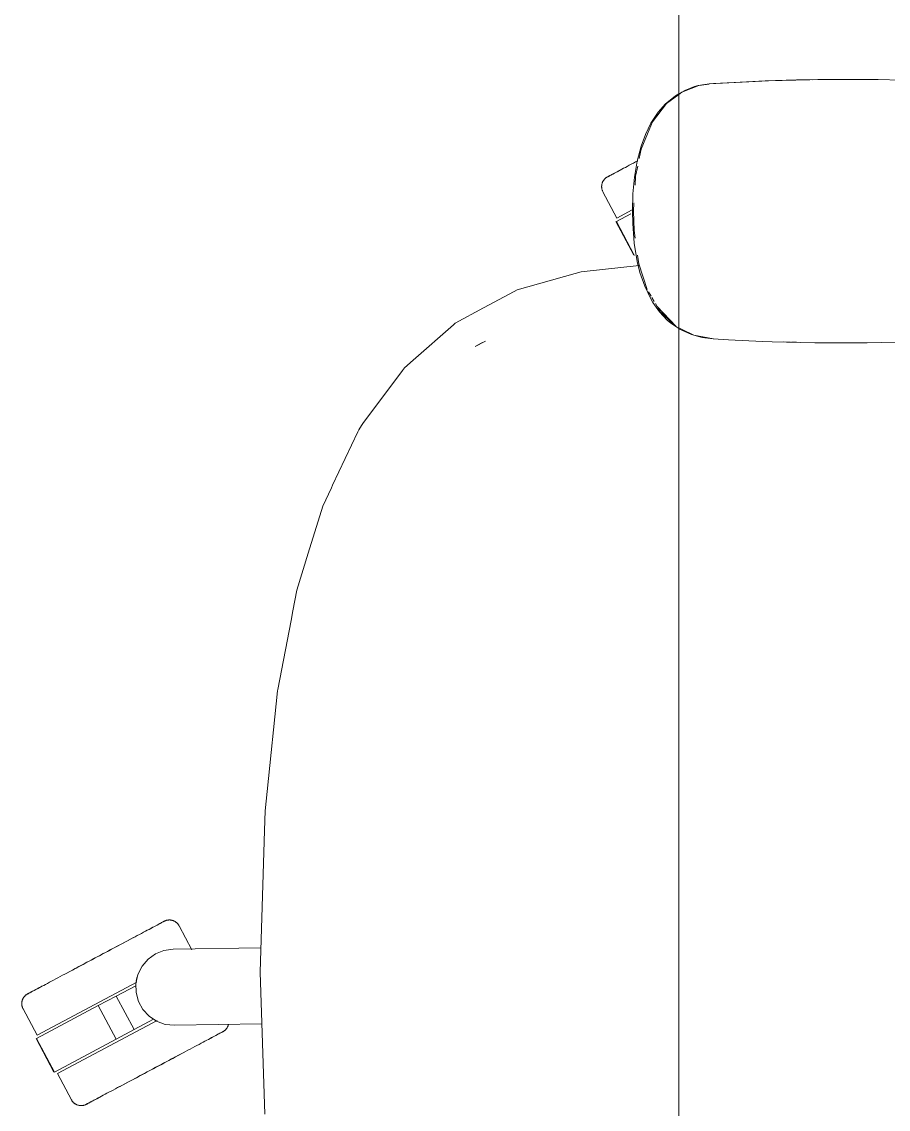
# Model space of a CAD drawing. Header units: millimetres. Extents: x 155920 to 295199, y -4084 to 97293.
# Drawn here: x 186541 to 186859.9, y 33365.4 to 33765.4 of the extents above; entities that cross this region are included whole.
import ezdxf

# ---------------------------------------------------------------- set-up
doc = ezdxf.new("R2010")
doc.units = ezdxf.units.MM
doc.header["$MEASUREMENT"] = 0
doc.layers.add('G-IMPT', color=8, linetype='CONTINUOUS', lineweight=9)
doc.layers.add('I-FURN', color=8, linetype='CONTINUOUS', lineweight=9)

msp = doc.modelspace()

# ---------------------------------------------------------------- linework, layer by layer
at = {"layer": 'G-IMPT'}
for p, q in [((186815.8, 33743.75), (186794.02, 33742.66)), ((186814.59, 33743.71), (186794.02, 33742.66)), ((186815.8, 33743.75), (186795.62, 33742.77)), ((186835.99, 33744.21), (186814.59, 33743.71)), ((186826.16, 33744.05), (186814.59, 33743.71)), ((186814.59, 33743.71), (186815.8, 33743.75)), ((186835.99, 33744.21), (186815.8, 33743.75)), ((186826.16, 33744.05), (186845.38, 33744.25)), ((186835.99, 33744.21), (186826.16, 33744.05)), ((186856.17, 33744.17), (186826.16, 33744.05)), ((186833.95, 33744.19), (186832.04, 33744.12)), ((186835.99, 33744.17), (186833.95, 33744.19)), ((186856.17, 33744.17), (186835.99, 33744.21)), ((186856.17, 33744.17), (186845.38, 33744.25)), ((186856.17, 33744.17), (186864.59, 33744)), ((186784.99, 33740.2), (186782.75, 33738.93)), ((186783.96, 33739.53), (186782.75, 33738.64)), ((186790.15, 33741.94), (186783.96, 33739.53)), ((186784.99, 33740.2), (186788.63, 33741.6)), ((186789.98, 33741.96), (186788.63, 33741.6)), ((186789.98, 33741.96), (186792.37, 33742.41)), ((186790.15, 33741.94), (186794, 33742.53)), ((186794.02, 33742.66), (186792.37, 33742.41)), ((186794.02, 33742.66), (186795.62, 33742.77)), ((186781.56, 33738.24), (186777.82, 33735.17)), ((186782.75, 33738.64), (186778.33, 33735.37)), ((186782.75, 33738.93), (186781.56, 33738.24)), ((186772.49, 33728.08), (186775.15, 33732.13)), ((186778.33, 33735.37), (186773.12, 33728.58)), ((186775.15, 33732.13), (186777.82, 33735.17)), ((186772.49, 33728.08), (186770.51, 33724.01)), ((186773.12, 33728.58), (186771.28, 33724.18)), ((186768.92, 33719.67), (186770.51, 33724.01)), ((186768.95, 33718.56), (186771.28, 33724.18)), ((186768.92, 33719.67), (186767.5, 33714.19)), ((186768.95, 33718.56), (186768.24, 33715.1)), ((186766.5, 33708.26), (186767.5, 33714.19)), ((186767.68, 33712.35), (186766.91, 33708.6)), ((186766.5, 33708.26), (186765.93, 33702.11)), ((186766.91, 33708.6), (186766.71, 33705.39)), ((186765.75, 33695.77), (186765.93, 33702.11)), ((186765.84, 33691.27), (186765.75, 33695.77)), ((186766.31, 33698.88), (186766.12, 33695.77)), ((186766.35, 33688.61), (186766.12, 33695.77)), ((186765.84, 33691.27), (186766.41, 33683.95)), ((186766.35, 33688.61), (186766.75, 33685.83)), ((186767.53, 33677.19), (186766.41, 33683.95)), ((186767.62, 33679.64), (186768.08, 33676.35)), ((186768.2, 33675.84), (186746.92, 33673.43)), ((186768.51, 33673.26), (186767.53, 33677.19)), ((186768.08, 33676.35), (186771.11, 33666.95)), ((186744.66, 33672.79), (186723.31, 33666.78)), ((186744.66, 33672.79), (186746.92, 33673.43)), ((186768.51, 33673.26), (186770.25, 33668.17)), ((186770.25, 33668.17), (186772.45, 33663.54)), ((186722.2, 33666.19), (186710.97, 33660.18)), ((186723.31, 33666.78), (186722.2, 33666.19)), ((186771.65, 33666.06), (186772.58, 33664.5)), ((186772.45, 33663.54), (186773.26, 33662.16)), ((186772.86, 33664.04), (186773.72, 33662.59)), ((186710.97, 33660.18), (186700.53, 33654.59)), ((186775.7, 33658.71), (186773.26, 33662.16)), ((186774.19, 33661.81), (186776.07, 33658.65)), ((186774.88, 33660.74), (186776.16, 33659.27)), ((186774.88, 33660.74), (186781.78, 33653.35)), ((186778.57, 33655.66), (186775.7, 33658.71)), ((186776.07, 33658.65), (186781.78, 33653.35)), ((186776.29, 33659.12), (186779.37, 33655.58)), ((186778.57, 33655.66), (186779.89, 33654.53)), ((186781.78, 33653.35), (186779.37, 33655.58)), ((186685.08, 33640.99), (186699.86, 33654.01)), ((186699.86, 33654.01), (186700.53, 33654.59)), ((186782.75, 33652.57), (186779.89, 33654.53)), ((186784.02, 33652.25), (186782.75, 33652.87)), ((186783.11, 33652.33), (186787.44, 33650.34)), ((186784.02, 33652.25), (186788.28, 33650.14)), ((186707.83, 33645.98), (186711.72, 33647.94)), ((186710.13, 33647.16), (186711.72, 33647.94)), ((186791.39, 33649.27), (186787.44, 33650.34)), ((186788.28, 33650.14), (186795.62, 33648.77)), ((186795.4, 33648.77), (186791.39, 33649.27)), ((186801.06, 33648.49), (186795.4, 33648.77)), ((186801.06, 33648.49), (186813.62, 33647.87)), ((186817.17, 33647.75), (186813.62, 33647.87)), ((186832.84, 33647.37), (186817.17, 33647.75)), ((186821.21, 33647.66), (186823.89, 33647.55)), ((186826.11, 33647.55), (186824.27, 33647.55)), ((186857.53, 33647.4), (186852.06, 33647.33)), ((186857.53, 33647.4), (186869.84, 33647.69)), ((186707.83, 33645.98), (186710.13, 33647.16)), ((186832.84, 33647.37), (186837.35, 33647.32)), ((186837.35, 33647.32), (186852.06, 33647.33)), ((186685.08, 33640.99), (186681.82, 33638.12)), ((186666.52, 33617.65), (186681.09, 33637.15)), ((186681.09, 33637.15), (186681.82, 33638.12)), ((186666.06, 33616.88), (186665.12, 33615.31)), ((186666.52, 33617.65), (186666.06, 33616.88)), ((186664.7, 33614.6), (186655.44, 33594.96)), ((186664.7, 33614.6), (186665.12, 33615.31)), ((186651.81, 33587.28), (186655, 33594.04)), ((186655.44, 33594.96), (186655, 33594.04)), ((186651.81, 33587.28), (186646.49, 33570)), ((186646.49, 33570), (186642.3, 33556.4)), ((186642.3, 33556.4), (186640.84, 33548.79)), ((186640.14, 33545.13), (186640.84, 33548.79)), ((186640.14, 33545.13), (186635.27, 33519.75)), ((186635.18, 33519.29), (186635.27, 33519.75)), ((186635.18, 33519.29), (186631.36, 33482.3)), ((186631.36, 33482.3), (186630.63, 33475.23)), ((186630.4, 33467.97), (186630.63, 33475.23)), ((186628.78, 33415.8), (186630.4, 33467.97)), ((186630.49, 33363.62), (186628.78, 33415.8))]:
    msp.add_line(p, q, dxfattribs=at)
at = {"layer": 'I-FURN'}
for p, q in [((186782.75, 32621.57), (186782.75, 34221.57)), ((186782.75, 34221.57), (186782.75, 32621.57)), ((186762.48, 33711.53), (186761.85, 33711.19)), ((186763.15, 33711.88), (186762.48, 33711.53)), ((186763.84, 33712.25), (186763.15, 33711.88)), ((186764.56, 33712.63), (186763.84, 33712.25)), ((186765.31, 33713.03), (186764.56, 33712.63)), ((186766.09, 33713.45), (186765.31, 33713.03)), ((186766.89, 33713.87), (186766.09, 33713.45)), ((186767.71, 33714.31), (186766.89, 33713.87)), ((186755.28, 33707.32), (186755.39, 33707.44)), ((186755.39, 33707.44), (186755.49, 33707.56)), ((186755.49, 33707.56), (186755.61, 33707.68)), ((186755.61, 33707.68), (186755.72, 33707.79)), ((186755.72, 33707.79), (186755.84, 33707.9)), ((186755.84, 33707.9), (186755.97, 33708)), ((186755.97, 33708), (186756.1, 33708.09)), ((186756.1, 33708.09), (186756.23, 33708.19)), ((186756.23, 33708.19), (186756.37, 33708.27)), ((186756.37, 33708.27), (186756.51, 33708.35)), ((186756.51, 33708.35), (186756.55, 33708.37)), ((186756.59, 33708.4), (186756.55, 33708.37)), ((186756.55, 33708.37), (186756.57, 33708.38)), ((186756.55, 33708.37), (186756.55, 33708.37)), ((186756.57, 33708.38), (186756.63, 33708.41)), ((186756.68, 33708.44), (186756.59, 33708.4)), ((186756.63, 33708.41), (186756.73, 33708.47)), ((186756.8, 33708.51), (186756.68, 33708.44)), ((186756.73, 33708.47), (186756.87, 33708.54)), ((186756.96, 33708.59), (186756.8, 33708.51)), ((186756.87, 33708.54), (186757.05, 33708.64)), ((186757.16, 33708.7), (186756.96, 33708.59)), ((186757.05, 33708.64), (186757.27, 33708.75)), ((186757.4, 33708.83), (186757.16, 33708.7)), ((186757.27, 33708.75), (186757.53, 33708.89)), ((186757.68, 33708.97), (186757.4, 33708.83)), ((186757.53, 33708.89), (186757.82, 33709.05)), ((186758, 33709.14), (186757.68, 33708.97)), ((186757.82, 33709.05), (186758.16, 33709.23)), ((186758.35, 33709.33), (186758, 33709.14)), ((186758.16, 33709.23), (186758.53, 33709.43)), ((186758.75, 33709.54), (186758.35, 33709.33)), ((186758.53, 33709.43), (186758.94, 33709.64)), ((186759.18, 33709.77), (186758.75, 33709.54)), ((186758.94, 33709.64), (186759.39, 33709.88)), ((186759.64, 33710.02), (186759.18, 33709.77)), ((186759.39, 33709.88), (186759.87, 33710.14)), ((186760.14, 33710.28), (186759.64, 33710.02)), ((186759.87, 33710.14), (186760.39, 33710.41)), ((186760.68, 33710.57), (186760.14, 33710.28)), ((186760.39, 33710.41), (186760.94, 33710.71)), ((186761.25, 33710.87), (186760.68, 33710.57)), ((186760.94, 33710.71), (186761.52, 33711.02)), ((186761.85, 33711.19), (186761.25, 33710.87)), ((186754.41, 33704.94), (186754.42, 33705.1)), ((186754.41, 33704.78), (186754.41, 33704.94)), ((186754.41, 33704.62), (186754.41, 33704.78)), ((186754.42, 33704.46), (186754.41, 33704.62)), ((186754.42, 33705.1), (186754.43, 33705.26)), ((186754.44, 33704.3), (186754.42, 33704.46)), ((186754.43, 33705.26), (186754.45, 33705.42)), ((186754.47, 33704.14), (186754.44, 33704.3)), ((186754.45, 33705.42), (186754.48, 33705.58)), ((186754.5, 33703.98), (186754.47, 33704.14)), ((186754.48, 33705.58), (186754.52, 33705.74)), ((186754.53, 33703.82), (186754.5, 33703.98)), ((186754.52, 33705.74), (186754.56, 33705.89)), ((186754.57, 33703.67), (186754.53, 33703.82)), ((186754.56, 33705.89), (186754.6, 33706.05)), ((186754.62, 33703.51), (186754.57, 33703.67)), ((186754.6, 33706.05), (186754.65, 33706.2)), ((186754.68, 33703.36), (186754.62, 33703.51)), ((186754.65, 33706.2), (186754.71, 33706.35)), ((186754.71, 33706.35), (186754.78, 33706.5)), ((186754.78, 33706.5), (186754.85, 33706.64)), ((186754.85, 33706.64), (186754.92, 33706.79)), ((186754.92, 33706.79), (186755.01, 33706.92)), ((186755.01, 33706.92), (186755.09, 33707.06)), ((186755.09, 33707.06), (186755.18, 33707.19)), ((186755.18, 33707.19), (186755.28, 33707.32)), ((186754.74, 33703.21), (186754.68, 33703.36)), ((186754.81, 33703.06), (186754.74, 33703.21)), ((186754.88, 33702.92), (186754.81, 33703.06)), ((186754.88, 33702.92), (186760.03, 33693.24)), ((186760.03, 33693.24), (186765.66, 33696.23)), ((186759.67, 33691.91), (186766.25, 33679.55)), ((186759.85, 33692), (186765.14, 33694.82)), ((186766.42, 33679.64), (186759.85, 33692)), ((186766.51, 33679.69), (186766.42, 33679.64)), ((186587.87, 33431.58), (186587.22, 33431.24)), ((186588.49, 33431.91), (186587.87, 33431.58)), ((186589.07, 33432.22), (186588.49, 33431.91)), ((186588.76, 33432.06), (186589.33, 33432.36)), ((186589.62, 33432.52), (186589.07, 33432.22)), ((186589.33, 33432.36), (186589.86, 33432.64)), ((186590.14, 33432.79), (186589.62, 33432.52)), ((186589.86, 33432.64), (186590.37, 33432.91)), ((186590.62, 33433.05), (186590.14, 33432.79)), ((186590.37, 33432.91), (186590.83, 33433.16)), ((186591.07, 33433.28), (186590.62, 33433.05)), ((186590.83, 33433.16), (186591.26, 33433.39)), ((186591.48, 33433.5), (186591.07, 33433.28)), ((186591.26, 33433.39), (186591.65, 33433.6)), ((186591.85, 33433.7), (186591.48, 33433.5)), ((186591.65, 33433.6), (186592.01, 33433.79)), ((186592.19, 33433.88), (186591.85, 33433.7)), ((186592.01, 33433.79), (186592.33, 33433.95)), ((186592.48, 33434.04), (186592.19, 33433.88)), ((186592.33, 33433.95), (186592.61, 33434.1)), ((186592.74, 33434.17), (186592.48, 33434.04)), ((186592.61, 33434.1), (186592.85, 33434.23)), ((186592.96, 33434.29), (186592.74, 33434.17)), ((186592.85, 33434.23), (186593.05, 33434.34)), ((186593.14, 33434.39), (186592.96, 33434.29)), ((186593.05, 33434.34), (186593.21, 33434.42)), ((186593.28, 33434.46), (186593.14, 33434.39)), ((186593.21, 33434.42), (186593.33, 33434.49)), ((186593.38, 33434.51), (186593.28, 33434.46)), ((186593.33, 33434.49), (186593.41, 33434.53)), ((186593.44, 33434.55), (186593.38, 33434.51)), ((186593.41, 33434.53), (186593.46, 33434.55)), ((186593.46, 33434.56), (186593.44, 33434.55)), ((186593.46, 33434.56), (186593.61, 33434.63)), ((186593.46, 33434.55), (186593.46, 33434.56)), ((186593.61, 33434.63), (186593.75, 33434.7)), ((186593.75, 33434.7), (186593.9, 33434.76)), ((186593.9, 33434.76), (186594.05, 33434.81)), ((186594.05, 33434.81), (186594.21, 33434.86)), ((186594.21, 33434.86), (186594.36, 33434.91)), ((186594.36, 33434.91), (186594.52, 33434.94)), ((186594.52, 33434.94), (186594.68, 33434.97)), ((186594.68, 33434.97), (186594.84, 33435)), ((186594.84, 33435), (186595, 33435.01)), ((186595, 33435.01), (186595.16, 33435.02)), ((186595.16, 33435.02), (186595.32, 33435.03)), ((186595.32, 33435.03), (186595.48, 33435.03)), ((186595.48, 33435.03), (186595.64, 33435.02)), ((186595.64, 33435.02), (186595.8, 33435)), ((186595.8, 33435), (186595.96, 33434.98)), ((186595.96, 33434.98), (186596.12, 33434.96)), ((186596.12, 33434.96), (186596.28, 33434.92)), ((186596.28, 33434.92), (186596.43, 33434.88)), ((186596.43, 33434.88), (186596.59, 33434.84)), ((186596.59, 33434.84), (186596.74, 33434.78)), ((186596.74, 33434.78), (186596.89, 33434.72)), ((186596.89, 33434.72), (186597.04, 33434.66)), ((186597.04, 33434.66), (186597.18, 33434.59)), ((186597.18, 33434.59), (186597.33, 33434.51)), ((186597.33, 33434.51), (186597.47, 33434.43)), ((186597.47, 33434.43), (186597.6, 33434.35)), ((186597.6, 33434.35), (186597.73, 33434.25)), ((186597.73, 33434.25), (186597.86, 33434.15)), ((186597.86, 33434.15), (186597.99, 33434.05)), ((186597.99, 33434.05), (186598.11, 33433.94)), ((186598.11, 33433.94), (186598.22, 33433.83)), ((186598.22, 33433.83), (186598.33, 33433.72)), ((186598.33, 33433.72), (186598.44, 33433.59)), ((186598.44, 33433.59), (186598.54, 33433.47)), ((186598.54, 33433.47), (186598.64, 33433.34)), ((186598.64, 33433.34), (186598.73, 33433.21)), ((186598.73, 33433.21), (186598.81, 33433.07)), ((186598.81, 33433.07), (186598.89, 33432.93)), ((186598.89, 33432.93), (186598.91, 33432.89)), ((186603.61, 33424.05), (186598.91, 33432.89)), ((186580.17, 33427.49), (186579.28, 33427.02)), ((186579.69, 33427.24), (186580.58, 33427.71)), ((186581.05, 33427.96), (186580.17, 33427.49)), ((186580.58, 33427.71), (186581.45, 33428.17)), ((186581.91, 33428.41), (186581.05, 33427.96)), ((186581.45, 33428.17), (186582.29, 33428.62)), ((186582.74, 33428.86), (186581.91, 33428.41)), ((186583.55, 33429.29), (186582.74, 33428.86)), ((186584.34, 33429.71), (186583.55, 33429.29)), ((186585.1, 33430.11), (186584.34, 33429.71)), ((186585.84, 33430.5), (186585.1, 33430.11)), ((186586.55, 33430.88), (186585.84, 33430.5)), ((186587.22, 33431.24), (186586.55, 33430.88)), ((186572.6, 33423.46), (186571.6, 33422.94)), ((186572.06, 33423.18), (186573.05, 33423.71)), ((186573.58, 33423.99), (186572.6, 33423.46)), ((186573.05, 33423.71), (186574.04, 33424.23)), ((186574.56, 33424.51), (186573.58, 33423.99)), ((186574.04, 33424.23), (186575.01, 33424.75)), ((186575.53, 33425.02), (186574.56, 33424.51)), ((186575.01, 33424.75), (186575.97, 33425.26)), ((186576.49, 33425.53), (186575.53, 33425.02)), ((186575.97, 33425.26), (186576.93, 33425.77)), ((186577.43, 33426.04), (186576.49, 33425.53)), ((186576.93, 33425.77), (186577.86, 33426.26)), ((186578.36, 33426.53), (186577.43, 33426.04)), ((186577.86, 33426.26), (186578.79, 33426.75)), ((186579.28, 33427.02), (186578.36, 33426.53)), ((186578.79, 33426.75), (186579.69, 33427.24)), ((186590.25, 33422.55), (186593.38, 33423.8)), ((186593.38, 33423.8), (186596.72, 33424.27)), ((186596.72, 33424.27), (186629.06, 33424.83)), ((186564.05, 33418.92), (186565.05, 33419.45)), ((186565.59, 33419.74), (186564.59, 33419.21)), ((186565.05, 33419.45), (186566.05, 33419.98)), ((186566.59, 33420.27), (186565.59, 33419.74)), ((186566.05, 33419.98), (186567.05, 33420.51)), ((186567.59, 33420.8), (186566.59, 33420.27)), ((186567.05, 33420.51), (186568.05, 33421.05)), ((186568.6, 33421.34), (186567.59, 33420.8)), ((186568.05, 33421.05), (186569.06, 33421.58)), ((186569.6, 33421.87), (186568.6, 33421.34)), ((186569.06, 33421.58), (186570.06, 33422.12)), ((186570.6, 33422.4), (186569.6, 33421.87)), ((186570.06, 33422.12), (186571.06, 33422.65)), ((186571.6, 33422.94), (186570.6, 33422.4)), ((186571.06, 33422.65), (186572.06, 33423.18)), ((186585.32, 33418.02), (186587.51, 33420.59)), ((186587.51, 33420.59), (186590.25, 33422.55)), ((186557.86, 33415.63), (186556.96, 33415.15)), ((186557.37, 33415.37), (186558.29, 33415.85)), ((186558.79, 33416.12), (186557.86, 33415.63)), ((186558.29, 33415.85), (186559.22, 33416.35)), ((186559.72, 33416.62), (186558.79, 33416.12)), ((186559.22, 33416.35), (186560.16, 33416.85)), ((186560.68, 33417.12), (186559.72, 33416.62)), ((186560.16, 33416.85), (186561.12, 33417.36)), ((186561.64, 33417.64), (186560.68, 33417.12)), ((186561.12, 33417.36), (186562.09, 33417.87)), ((186562.61, 33418.16), (186561.64, 33417.64)), ((186562.09, 33417.87), (186563.07, 33418.4)), ((186563.6, 33418.68), (186562.61, 33418.16)), ((186563.07, 33418.4), (186564.05, 33418.92)), ((186564.59, 33419.21), (186563.6, 33418.68)), ((186583.8, 33415.01), (186585.32, 33418.02)), ((186546.67, 33392.69), (186583.39, 33412.21)), ((186550.48, 33411.71), (186549.79, 33411.34)), ((186551.2, 33412.09), (186550.48, 33411.71)), ((186551.95, 33412.49), (186551.2, 33412.09)), ((186552.73, 33412.9), (186551.95, 33412.49)), ((186553.53, 33413.33), (186552.73, 33412.9)), ((186554.36, 33413.76), (186553.53, 33413.33)), ((186555.2, 33414.21), (186554.36, 33413.76)), ((186556.07, 33414.68), (186555.2, 33414.21)), ((186556.96, 33415.15), (186556.07, 33414.68)), ((186583.05, 33411.72), (186583.8, 33415.01)), ((186583.11, 33408.35), (186583.05, 33411.72)), ((186542.48, 33407.35), (186542.61, 33407.45)), ((186542.61, 33407.45), (186542.74, 33407.55)), ((186542.74, 33407.55), (186542.87, 33407.64)), ((186542.87, 33407.64), (186543.01, 33407.73)), ((186543.01, 33407.73), (186543.15, 33407.81)), ((186543.15, 33407.81), (186543.19, 33407.83)), ((186543.24, 33407.85), (186543.19, 33407.83)), ((186543.19, 33407.83), (186543.21, 33407.84)), ((186543.19, 33407.83), (186543.19, 33407.83)), ((186543.21, 33407.84), (186543.27, 33407.87)), ((186543.32, 33407.9), (186543.24, 33407.85)), ((186543.27, 33407.87), (186543.37, 33407.92)), ((186543.44, 33407.96), (186543.32, 33407.9)), ((186543.37, 33407.92), (186543.51, 33408)), ((186543.6, 33408.05), (186543.44, 33407.96)), ((186543.51, 33408), (186543.69, 33408.09)), ((186543.8, 33408.15), (186543.6, 33408.05)), ((186543.69, 33408.09), (186543.91, 33408.21)), ((186544.04, 33408.28), (186543.8, 33408.15)), ((186543.91, 33408.21), (186544.17, 33408.35)), ((186544.32, 33408.43), (186544.04, 33408.28)), ((186544.17, 33408.35), (186544.46, 33408.5)), ((186544.64, 33408.6), (186544.32, 33408.43)), ((186544.46, 33408.5), (186544.8, 33408.68)), ((186545, 33408.79), (186544.64, 33408.6)), ((186544.8, 33408.68), (186545.17, 33408.88)), ((186545.39, 33409), (186545, 33408.79)), ((186545.17, 33408.88), (186545.58, 33409.1)), ((186545.82, 33409.23), (186545.39, 33409)), ((186545.58, 33409.1), (186546.03, 33409.34)), ((186546.28, 33409.47), (186545.82, 33409.23)), ((186546.03, 33409.34), (186546.51, 33409.59)), ((186546.78, 33409.74), (186546.28, 33409.47)), ((186546.51, 33409.59), (186547.03, 33409.87)), ((186547.32, 33410.02), (186546.78, 33409.74)), ((186547.03, 33409.87), (186547.58, 33410.16)), ((186547.89, 33410.33), (186547.32, 33410.02)), ((186547.58, 33410.16), (186548.16, 33410.47)), ((186548.49, 33410.65), (186547.89, 33410.33)), ((186549.12, 33410.98), (186548.49, 33410.65)), ((186549.79, 33411.34), (186549.12, 33410.98)), ((186575.84, 33407.06), (186582.98, 33410.86)), ((186583.97, 33405.09), (186583.11, 33408.35)), ((186541.05, 33404.39), (186541.06, 33404.55)), ((186541.05, 33404.23), (186541.05, 33404.39)), ((186541.05, 33404.07), (186541.05, 33404.23)), ((186541.07, 33403.91), (186541.05, 33404.07)), ((186541.06, 33404.55), (186541.07, 33404.72)), ((186541.07, 33404.72), (186541.1, 33404.88)), ((186541.08, 33403.75), (186541.07, 33403.91)), ((186541.11, 33403.59), (186541.08, 33403.75)), ((186541.1, 33404.88), (186541.12, 33405.03)), ((186541.14, 33403.43), (186541.11, 33403.59)), ((186541.12, 33405.03), (186541.16, 33405.19)), ((186541.17, 33403.28), (186541.14, 33403.43)), ((186541.16, 33405.19), (186541.2, 33405.35)), ((186541.2, 33405.35), (186541.24, 33405.5)), ((186541.24, 33405.5), (186541.3, 33405.65)), ((186541.3, 33405.65), (186541.35, 33405.8)), ((186541.35, 33405.8), (186541.42, 33405.95)), ((186541.42, 33405.95), (186541.49, 33406.1)), ((186541.49, 33406.1), (186541.56, 33406.24)), ((186541.56, 33406.24), (186541.65, 33406.38)), ((186541.65, 33406.38), (186541.73, 33406.51)), ((186541.73, 33406.51), (186541.83, 33406.65)), ((186541.83, 33406.65), (186541.92, 33406.77)), ((186541.92, 33406.77), (186542.03, 33406.9)), ((186542.03, 33406.9), (186542.13, 33407.02)), ((186542.13, 33407.02), (186542.25, 33407.13)), ((186542.25, 33407.13), (186542.36, 33407.25)), ((186542.36, 33407.25), (186542.48, 33407.35)), ((186546.49, 33391.46), (186569.2, 33403.53)), ((186569.2, 33403.53), (186575.84, 33407.06)), ((186575.77, 33391.17), (186569.2, 33403.53)), ((186582.41, 33394.7), (186575.84, 33407.06)), ((186585.59, 33402.13), (186583.97, 33405.09)), ((186541.22, 33403.12), (186541.17, 33403.28)), ((186541.27, 33402.97), (186541.22, 33403.12)), ((186541.32, 33402.82), (186541.27, 33402.97)), ((186541.38, 33402.67), (186541.32, 33402.82)), ((186541.45, 33402.52), (186541.38, 33402.67)), ((186541.52, 33402.38), (186541.45, 33402.52)), ((186541.52, 33402.38), (186546.67, 33392.69)), ((186587.87, 33399.64), (186585.59, 33402.13)), ((186590.68, 33397.77), (186587.87, 33399.64)), ((186554.18, 33378.56), (186590.93, 33398.1)), ((186589.55, 33398.5), (186582.41, 33394.7)), ((186593.86, 33396.63), (186590.68, 33397.77)), ((186597.21, 33396.29), (186593.86, 33396.63)), ((186629.4, 33396.85), (186597.21, 33396.29)), ((186616.6, 33395.39), (186616.51, 33395.25)), ((186616.68, 33395.53), (186616.6, 33395.39)), ((186616.76, 33395.67), (186616.68, 33395.53)), ((186616.83, 33395.82), (186616.76, 33395.67)), ((186616.89, 33395.96), (186616.83, 33395.82)), ((186616.95, 33396.11), (186616.89, 33395.96)), ((186617, 33396.27), (186616.95, 33396.11)), ((186617.05, 33396.42), (186617, 33396.27)), ((186617.09, 33396.58), (186617.05, 33396.42)), ((186546.32, 33391.37), (186552.89, 33379.01)), ((186553.06, 33379.1), (186546.49, 33391.46)), ((186582.41, 33394.7), (186575.77, 33391.17)), ((186609.75, 33391.12), (186610.36, 33391.44)), ((186610.67, 33391.61), (186610.08, 33391.3)), ((186610.36, 33391.44), (186610.92, 33391.74)), ((186611.22, 33391.9), (186610.67, 33391.61)), ((186610.92, 33391.74), (186611.46, 33392.03)), ((186611.74, 33392.18), (186611.22, 33391.9)), ((186611.46, 33392.03), (186611.96, 33392.3)), ((186612.22, 33392.43), (186611.74, 33392.18)), ((186611.96, 33392.3), (186612.43, 33392.54)), ((186612.66, 33392.67), (186612.22, 33392.43)), ((186612.43, 33392.54), (186612.86, 33392.77)), ((186613.07, 33392.89), (186612.66, 33392.67)), ((186612.86, 33392.77), (186613.25, 33392.98)), ((186613.45, 33393.09), (186613.07, 33392.89)), ((186613.25, 33392.98), (186613.61, 33393.17)), ((186613.78, 33393.26), (186613.45, 33393.09)), ((186613.61, 33393.17), (186613.92, 33393.34)), ((186614.08, 33393.42), (186613.78, 33393.26)), ((186613.92, 33393.34), (186614.2, 33393.49)), ((186614.34, 33393.56), (186614.08, 33393.42)), ((186614.2, 33393.49), (186614.44, 33393.62)), ((186614.56, 33393.68), (186614.34, 33393.56)), ((186614.44, 33393.62), (186614.64, 33393.72)), ((186614.74, 33393.77), (186614.56, 33393.68)), ((186614.64, 33393.72), (186614.81, 33393.81)), ((186614.88, 33393.85), (186614.74, 33393.77)), ((186614.81, 33393.81), (186614.93, 33393.87)), ((186614.98, 33393.9), (186614.88, 33393.85)), ((186614.93, 33393.87), (186615.01, 33393.92)), ((186615.04, 33393.93), (186614.98, 33393.9)), ((186615.01, 33393.92), (186615.05, 33393.94)), ((186615.06, 33393.94), (186615.04, 33393.93)), ((186615.05, 33393.94), (186615.06, 33393.94)), ((186615.1, 33393.96), (186615.06, 33393.94)), ((186615.24, 33394.04), (186615.1, 33393.96)), ((186615.37, 33394.13), (186615.24, 33394.04)), ((186615.51, 33394.22), (186615.37, 33394.13)), ((186615.64, 33394.32), (186615.51, 33394.22)), ((186615.76, 33394.42), (186615.64, 33394.32)), ((186615.88, 33394.52), (186615.76, 33394.42)), ((186616, 33394.63), (186615.88, 33394.52)), ((186616.11, 33394.75), (186616, 33394.63)), ((186616.22, 33394.87), (186616.11, 33394.75)), ((186616.32, 33394.99), (186616.22, 33394.87)), ((186616.42, 33395.12), (186616.32, 33394.99)), ((186616.51, 33395.25), (186616.42, 33395.12)), ((186575.77, 33391.17), (186553.06, 33379.1)), ((186602.17, 33387.09), (186603.04, 33387.55)), ((186603.04, 33387.55), (186603.89, 33388)), ((186603.89, 33388), (186604.71, 33388.44)), ((186604.71, 33388.44), (186605.51, 33388.87)), ((186605.51, 33388.87), (186606.29, 33389.28)), ((186606.29, 33389.28), (186607.04, 33389.68)), ((186607.04, 33389.68), (186607.76, 33390.06)), ((186607.76, 33390.06), (186608.46, 33390.43)), ((186608.46, 33390.43), (186609.12, 33390.79)), ((186609.12, 33390.79), (186609.75, 33391.12)), ((186595.18, 33383.37), (186594.19, 33382.85)), ((186594.65, 33383.09), (186595.63, 33383.61)), ((186596.16, 33383.89), (186595.18, 33383.37)), ((186595.63, 33383.61), (186596.61, 33384.13)), ((186597.13, 33384.41), (186596.16, 33383.89)), ((186596.61, 33384.13), (186597.57, 33384.64)), ((186598.08, 33384.92), (186597.13, 33384.41)), ((186597.57, 33384.64), (186598.52, 33385.15)), ((186599.03, 33385.42), (186598.08, 33384.92)), ((186598.52, 33385.15), (186599.46, 33385.65)), ((186599.96, 33385.91), (186599.03, 33385.42)), ((186599.46, 33385.65), (186600.38, 33386.14)), ((186600.87, 33386.4), (186599.96, 33385.91)), ((186600.38, 33386.14), (186601.29, 33386.62)), ((186601.29, 33386.62), (186602.17, 33387.09)), ((186586.64, 33378.83), (186587.64, 33379.36)), ((186588.18, 33379.65), (186587.18, 33379.12)), ((186587.64, 33379.36), (186588.64, 33379.9)), ((186589.19, 33380.19), (186588.18, 33379.65)), ((186588.64, 33379.9), (186589.65, 33380.43)), ((186590.19, 33380.72), (186589.19, 33380.19)), ((186589.65, 33380.43), (186590.65, 33380.97)), ((186591.2, 33381.25), (186590.19, 33380.72)), ((186590.65, 33380.97), (186591.66, 33381.5)), ((186592.2, 33381.79), (186591.2, 33381.25)), ((186591.66, 33381.5), (186592.66, 33382.03)), ((186593.2, 33382.32), (186592.2, 33381.79)), ((186592.66, 33382.03), (186593.66, 33382.56)), ((186594.19, 33382.85), (186593.2, 33382.32)), ((186593.66, 33382.56), (186594.65, 33383.09)), ((186554.18, 33378.56), (186559.33, 33368.88)), ((186580.38, 33375.5), (186579.46, 33375.01)), ((186579.88, 33375.24), (186580.81, 33375.73)), ((186581.32, 33376), (186580.38, 33375.5)), ((186580.81, 33375.73), (186581.76, 33376.24)), ((186582.27, 33376.51), (186581.32, 33376)), ((186581.76, 33376.24), (186582.71, 33376.74)), ((186583.23, 33377.02), (186582.27, 33376.51)), ((186582.71, 33376.74), (186583.68, 33377.26)), ((186584.21, 33377.54), (186583.23, 33377.02)), ((186583.68, 33377.26), (186584.66, 33377.78)), ((186585.19, 33378.06), (186584.21, 33377.54)), ((186584.66, 33377.78), (186585.65, 33378.3)), ((186586.18, 33378.59), (186585.19, 33378.06)), ((186585.65, 33378.3), (186586.64, 33378.83)), ((186587.18, 33379.12), (186586.18, 33378.59)), ((186572.41, 33371.26), (186573.14, 33371.66)), ((186573.14, 33371.66), (186573.9, 33372.06)), ((186573.9, 33372.06), (186574.69, 33372.48)), ((186574.69, 33372.48), (186575.5, 33372.91)), ((186575.5, 33372.91), (186576.34, 33373.35)), ((186576.8, 33373.6), (186575.95, 33373.15)), ((186576.34, 33373.35), (186577.2, 33373.81)), ((186577.67, 33374.06), (186576.8, 33373.6)), ((186577.2, 33373.81), (186578.07, 33374.28)), ((186578.55, 33374.53), (186577.67, 33374.06)), ((186578.07, 33374.28), (186578.97, 33374.75)), ((186579.46, 33375.01), (186578.55, 33374.53)), ((186578.97, 33374.75), (186579.88, 33375.24)), ((186559.35, 33368.84), (186559.33, 33368.88)), ((186559.43, 33368.7), (186559.35, 33368.84)), ((186559.52, 33368.56), (186559.43, 33368.7)), ((186559.61, 33368.43), (186559.52, 33368.56)), ((186559.71, 33368.3), (186559.61, 33368.43)), ((186559.81, 33368.17), (186559.71, 33368.3)), ((186559.91, 33368.05), (186559.81, 33368.17)), ((186560.02, 33367.94), (186559.91, 33368.05)), ((186560.14, 33367.82), (186560.02, 33367.94)), ((186560.26, 33367.72), (186560.14, 33367.82)), ((186560.38, 33367.61), (186560.26, 33367.72)), ((186560.51, 33367.52), (186560.38, 33367.61)), ((186560.64, 33367.42), (186560.51, 33367.52)), ((186560.78, 33367.34), (186560.64, 33367.42)), ((186564.96, 33367.31), (186565.1, 33367.38)), ((186565.2, 33367.43), (186565.03, 33367.34)), ((186565.1, 33367.38), (186565.28, 33367.48)), ((186565.4, 33367.54), (186565.2, 33367.43)), ((186565.28, 33367.48), (186565.5, 33367.59)), ((186565.64, 33367.67), (186565.4, 33367.54)), ((186565.5, 33367.59), (186565.76, 33367.73)), ((186565.92, 33367.81), (186565.64, 33367.67)), ((186565.76, 33367.73), (186566.06, 33367.89)), ((186566.24, 33367.98), (186565.92, 33367.81)), ((186566.06, 33367.89), (186566.39, 33368.07)), ((186566.59, 33368.17), (186566.24, 33367.98)), ((186566.39, 33368.07), (186566.77, 33368.27)), ((186566.98, 33368.38), (186566.59, 33368.17)), ((186566.77, 33368.27), (186567.18, 33368.48)), ((186567.41, 33368.61), (186566.98, 33368.38)), ((186567.18, 33368.48), (186567.62, 33368.72)), ((186567.88, 33368.86), (186567.41, 33368.61)), ((186567.62, 33368.72), (186568.1, 33368.98)), ((186568.38, 33369.12), (186567.88, 33368.86)), ((186568.11, 33368.98), (186568.62, 33369.25)), ((186568.92, 33369.41), (186568.38, 33369.12)), ((186568.62, 33369.25), (186569.17, 33369.55)), ((186569.49, 33369.71), (186568.92, 33369.41)), ((186569.17, 33369.55), (186569.76, 33369.86)), ((186569.76, 33369.86), (186570.37, 33370.18)), ((186570.37, 33370.18), (186571.02, 33370.53)), ((186571.02, 33370.53), (186571.7, 33370.89)), ((186571.7, 33370.89), (186572.41, 33371.26)), ((186560.92, 33367.25), (186560.78, 33367.34)), ((186561.06, 33367.18), (186560.92, 33367.25)), ((186561.21, 33367.11), (186561.06, 33367.18)), ((186561.35, 33367.04), (186561.21, 33367.11)), ((186561.5, 33366.99), (186561.35, 33367.04)), ((186561.66, 33366.93), (186561.5, 33366.99)), ((186561.81, 33366.89), (186561.66, 33366.93)), ((186561.97, 33366.85), (186561.81, 33366.89)), ((186562.12, 33366.81), (186561.97, 33366.85)), ((186562.28, 33366.78), (186562.12, 33366.81)), ((186562.44, 33366.76), (186562.28, 33366.78)), ((186562.6, 33366.75), (186562.44, 33366.76)), ((186562.76, 33366.74), (186562.6, 33366.75)), ((186562.93, 33366.74), (186562.76, 33366.74)), ((186563.09, 33366.74), (186562.93, 33366.74)), ((186563.25, 33366.75), (186563.09, 33366.74)), ((186563.41, 33366.77), (186563.25, 33366.75)), ((186563.57, 33366.8), (186563.41, 33366.77)), ((186563.73, 33366.83), (186563.57, 33366.8)), ((186563.88, 33366.86), (186563.73, 33366.83)), ((186564.04, 33366.91), (186563.88, 33366.86)), ((186564.19, 33366.95), (186564.04, 33366.91)), ((186564.34, 33367.01), (186564.19, 33366.95)), ((186564.49, 33367.07), (186564.34, 33367.01)), ((186564.64, 33367.14), (186564.49, 33367.07)), ((186564.78, 33367.21), (186564.64, 33367.14)), ((186564.78, 33367.21), (186564.8, 33367.22)), ((186564.79, 33367.21), (186564.78, 33367.21)), ((186564.83, 33367.24), (186564.79, 33367.21)), ((186564.8, 33367.22), (186564.86, 33367.25)), ((186564.91, 33367.28), (186564.83, 33367.24)), ((186564.86, 33367.25), (186564.96, 33367.31)), ((186565.03, 33367.34), (186564.91, 33367.28))]:
    msp.add_line(p, q, dxfattribs=at)
msp.add_arc((186596.78, 33410.27), 13.81, 162.664, 167.6527, dxfattribs=at)
msp.add_open_spline([(186583.17, 33412.63), (186583.25, 33413.07), (186583.35, 33413.49), (186583.46, 33413.91)], degree=3, dxfattribs=at)

doc.saveas('drawing.dxf')
